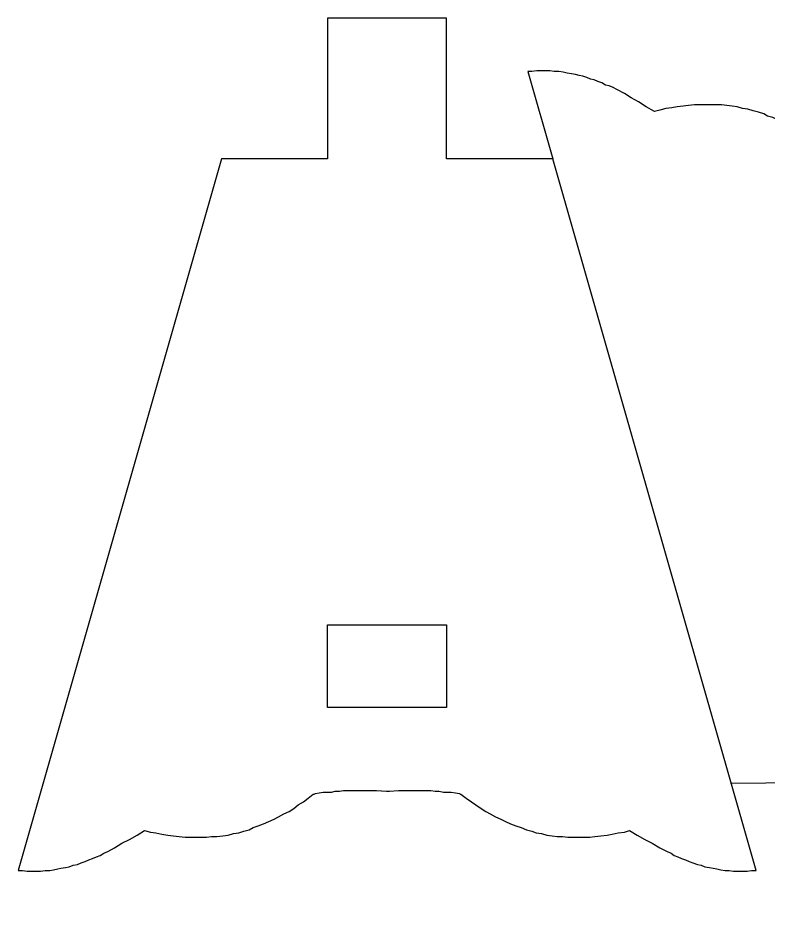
# Model space of a CAD drawing. Header units: centimetres. Extents: x -21.3 to 5.3, y 0.3 to 10.2.
# Drawn here: x -18.643 to -16.111, y 6.001 to 9.044 of the extents above; entities that cross this region are included whole.
import ezdxf

# ---------------------------------------------------------------- set-up
doc = ezdxf.new("R2010")
doc.units = ezdxf.units.CM
doc.header["$MEASUREMENT"] = 0
doc.layers.add('Layer 1', color=7, linetype='Continuous')

msp = doc.modelspace()

# ---------------------------------------------------------------- linework, layer by layer
at = {"layer": 'Layer 1'}
for points, knots in [([(-17.57372, 6.43809), (-17.57372, 6.43809), (-17.58642, 6.43555), (-17.58642, 6.43555), (-17.58642, 6.43555), (-17.58642, 6.43555), (-17.60166, 6.43555), (-17.60166, 6.43555), (-17.60166, 6.43555), (-17.60166, 6.43555), (-17.61436, 6.43555), (-17.61436, 6.43555), (-17.61436, 6.43555), (-17.61436, 6.43555), (-17.62706, 6.43301), (-17.62706, 6.43301), (-17.62706, 6.43301), (-17.62706, 6.43301), (-17.63976, 6.43047), (-17.63976, 6.43047), (-17.63976, 6.43047), (-17.63976, 6.43047), (-17.64484, 6.42793), (-17.64484, 6.42793), (-17.64484, 6.42793), (-17.64484, 6.42793), (-17.64738, 6.42793), (-17.64738, 6.42793), (-17.64738, 6.42793), (-17.64738, 6.42793), (-17.66516, 6.41523), (-17.66516, 6.41523), (-17.66516, 6.41523), (-17.66516, 6.41523), (-17.6804, 6.40253), (-17.6804, 6.40253), (-17.6804, 6.40253), (-17.6804, 6.40253), (-17.69818, 6.39237), (-17.69818, 6.39237), (-17.69818, 6.39237), (-17.69818, 6.39237), (-17.71342, 6.37967), (-17.71342, 6.37967), (-17.71342, 6.37967), (-17.71342, 6.37967), (-17.72866, 6.36951), (-17.72866, 6.36951), (-17.72866, 6.36951), (-17.72866, 6.36951), (-17.74644, 6.36189), (-17.74644, 6.36189), (-17.74644, 6.36189), (-17.74644, 6.36189), (-17.76422, 6.35173), (-17.76422, 6.35173), (-17.76422, 6.35173), (-17.76422, 6.35173), (-17.77946, 6.34411), (-17.77946, 6.34411), (-17.77946, 6.34411), (-17.77946, 6.34411), (-17.79724, 6.33649), (-17.79724, 6.33649), (-17.79724, 6.33649), (-17.79724, 6.33649), (-17.81502, 6.32887), (-17.81502, 6.32887), (-17.81502, 6.32887), (-17.81502, 6.32887), (-17.8328, 6.32125), (-17.8328, 6.32125), (-17.8328, 6.32125), (-17.8328, 6.32125), (-17.85058, 6.31617), (-17.85058, 6.31617), (-17.85058, 6.31617), (-17.85058, 6.31617), (-17.86328, 6.30855), (-17.86328, 6.30855), (-17.86328, 6.30855), (-17.86328, 6.30855), (-17.88106, 6.30347), (-17.88106, 6.30347), (-17.88106, 6.30347), (-17.88106, 6.30347), (-17.89884, 6.29839), (-17.89884, 6.29839), (-17.89884, 6.29839), (-17.89884, 6.29839), (-17.91662, 6.29585), (-17.91662, 6.29585), (-17.91662, 6.29585), (-17.91662, 6.29585), (-17.9344, 6.29077), (-17.9344, 6.29077), (-17.9344, 6.29077), (-17.9344, 6.29077), (-17.95218, 6.28823), (-17.95218, 6.28823), (-17.95218, 6.28823), (-17.95218, 6.28823), (-17.9725, 6.28569), (-17.9725, 6.28569), (-17.9725, 6.28569), (-17.9725, 6.28569), (-17.99028, 6.28569), (-17.99028, 6.28569), (-17.99028, 6.28569), (-17.99028, 6.28569), (-18.00806, 6.28315), (-18.00806, 6.28315), (-18.00806, 6.28315), (-18.00806, 6.28315), (-18.0233, 6.28315), (-18.0233, 6.28315), (-18.0233, 6.28315), (-18.0233, 6.28315), (-18.04362, 6.28315), (-18.04362, 6.28315), (-18.04362, 6.28315), (-18.04362, 6.28315), (-18.0614, 6.28315), (-18.0614, 6.28315), (-18.0614, 6.28315), (-18.0614, 6.28315), (-18.07918, 6.28315), (-18.07918, 6.28315), (-18.07918, 6.28315), (-18.07918, 6.28315), (-18.0995, 6.28569), (-18.0995, 6.28569), (-18.0995, 6.28569), (-18.0995, 6.28569), (-18.11982, 6.28823), (-18.11982, 6.28823), (-18.11982, 6.28823), (-18.11982, 6.28823), (-18.1376, 6.29077), (-18.1376, 6.29077), (-18.1376, 6.29077), (-18.1376, 6.29077), (-18.15792, 6.29331), (-18.15792, 6.29331), (-18.15792, 6.29331), (-18.15792, 6.29331), (-18.17824, 6.29839), (-18.17824, 6.29839), (-18.17824, 6.29839), (-18.17824, 6.29839), (-18.19602, 6.30093), (-18.19602, 6.30093), (-18.19602, 6.30093), (-18.19602, 6.30093), (-18.21634, 6.30601), (-18.21634, 6.30601), (-18.21634, 6.30601), (-18.21634, 6.30601), (-18.24174, 6.29077), (-18.24174, 6.29077), (-18.24174, 6.29077), (-18.24174, 6.29077), (-18.26714, 6.27553), (-18.26714, 6.27553), (-18.26714, 6.27553), (-18.26714, 6.27553), (-18.29254, 6.26283), (-18.29254, 6.26283), (-18.29254, 6.26283), (-18.29254, 6.26283), (-18.31794, 6.24759), (-18.31794, 6.24759), (-18.31794, 6.24759), (-18.31794, 6.24759), (-18.3408, 6.23489), (-18.3408, 6.23489), (-18.3408, 6.23489), (-18.3408, 6.23489), (-18.3535, 6.22981), (-18.3535, 6.22981), (-18.3535, 6.22981), (-18.3535, 6.22981), (-18.3662, 6.22219), (-18.3662, 6.22219), (-18.3662, 6.22219), (-18.3662, 6.22219), (-18.3789, 6.21711), (-18.3789, 6.21711), (-18.3789, 6.21711), (-18.3789, 6.21711), (-18.3916, 6.21203), (-18.3916, 6.21203), (-18.3916, 6.21203), (-18.3916, 6.21203), (-18.4043, 6.20695), (-18.4043, 6.20695), (-18.4043, 6.20695), (-18.4043, 6.20695), (-18.417, 6.20187), (-18.417, 6.20187), (-18.417, 6.20187), (-18.417, 6.20187), (-18.4297, 6.19679), (-18.4297, 6.19679), (-18.4297, 6.19679), (-18.4297, 6.19679), (-18.4424, 6.19171), (-18.4424, 6.19171), (-18.4424, 6.19171), (-18.4424, 6.19171), (-18.45764, 6.18917), (-18.45764, 6.18917), (-18.45764, 6.18917), (-18.45764, 6.18917), (-18.47034, 6.18409), (-18.47034, 6.18409), (-18.47034, 6.18409), (-18.47034, 6.18409), (-18.48304, 6.18155), (-18.48304, 6.18155), (-18.48304, 6.18155), (-18.48304, 6.18155), (-18.49828, 6.17901), (-18.49828, 6.17901), (-18.49828, 6.17901), (-18.49828, 6.17901), (-18.50844, 6.17647), (-18.50844, 6.17647), (-18.50844, 6.17647), (-18.50844, 6.17647), (-18.52368, 6.17393), (-18.52368, 6.17393), (-18.52368, 6.17393), (-18.52368, 6.17393), (-18.53638, 6.17139), (-18.53638, 6.17139), (-18.53638, 6.17139), (-18.53638, 6.17139), (-18.55162, 6.17139), (-18.55162, 6.17139), (-18.55162, 6.17139), (-18.55162, 6.17139), (-18.56686, 6.16885), (-18.56686, 6.16885), (-18.56686, 6.16885), (-18.56686, 6.16885), (-18.5821, 6.16885), (-18.5821, 6.16885), (-18.5821, 6.16885), (-18.5821, 6.16885), (-18.59734, 6.16885), (-18.59734, 6.16885), (-18.59734, 6.16885), (-18.59734, 6.16885), (-18.61258, 6.16885), (-18.61258, 6.16885), (-18.61258, 6.16885), (-18.61258, 6.16885), (-18.62782, 6.17139), (-18.62782, 6.17139), (-18.62782, 6.17139), (-18.62782, 6.17139), (-18.64306, 6.17139), (-18.64306, 6.17139), (-18.64306, 6.17139), (-18.64306, 6.17139), (-17.95726, 8.56915), (-17.95726, 8.56915), (-17.95726, 8.56915), (-17.95726, 8.56915), (-17.59912, 8.56915), (-17.59912, 8.56915), (-17.59912, 8.56915), (-17.59912, 8.56915), (-17.59912, 9.04413), (-17.59912, 9.04413), (-17.59912, 9.04413), (-17.59912, 9.04413), (-17.1978, 9.04413), (-17.1978, 9.04413), (-17.1978, 9.04413), (-17.1978, 9.04413), (-17.1978, 8.56915), (-17.1978, 8.56915), (-17.1978, 8.56915), (-17.1978, 8.56915), (-16.83966, 8.56915), (-16.83966, 8.56915), (-16.83966, 8.56915), (-16.83966, 8.56915), (-16.15386, 6.17139), (-16.15386, 6.17139), (-16.15386, 6.17139), (-16.15386, 6.17139), (-16.1691, 6.17139), (-16.1691, 6.17139), (-16.1691, 6.17139), (-16.1691, 6.17139), (-16.18434, 6.16885), (-16.18434, 6.16885), (-16.18434, 6.16885), (-16.18434, 6.16885), (-16.19958, 6.16885), (-16.19958, 6.16885), (-16.19958, 6.16885), (-16.19958, 6.16885), (-16.21482, 6.16885), (-16.21482, 6.16885), (-16.21482, 6.16885), (-16.21482, 6.16885), (-16.23006, 6.16885), (-16.23006, 6.16885), (-16.23006, 6.16885), (-16.23006, 6.16885), (-16.2453, 6.17139), (-16.2453, 6.17139), (-16.2453, 6.17139), (-16.2453, 6.17139), (-16.258, 6.17139), (-16.258, 6.17139), (-16.258, 6.17139), (-16.258, 6.17139), (-16.27324, 6.17393), (-16.27324, 6.17393), (-16.27324, 6.17393), (-16.27324, 6.17393), (-16.28594, 6.17647), (-16.28594, 6.17647), (-16.28594, 6.17647), (-16.28594, 6.17647), (-16.29864, 6.17901), (-16.29864, 6.17901), (-16.29864, 6.17901), (-16.29864, 6.17901), (-16.31134, 6.18155), (-16.31134, 6.18155), (-16.31134, 6.18155), (-16.31134, 6.18155), (-16.32658, 6.18409), (-16.32658, 6.18409), (-16.32658, 6.18409), (-16.32658, 6.18409), (-16.33928, 6.18917), (-16.33928, 6.18917), (-16.33928, 6.18917), (-16.33928, 6.18917), (-16.35198, 6.19171), (-16.35198, 6.19171), (-16.35198, 6.19171), (-16.35198, 6.19171), (-16.36722, 6.19679), (-16.36722, 6.19679), (-16.36722, 6.19679), (-16.36722, 6.19679), (-16.37992, 6.20187), (-16.37992, 6.20187), (-16.37992, 6.20187), (-16.37992, 6.20187), (-16.39262, 6.20695), (-16.39262, 6.20695), (-16.39262, 6.20695), (-16.39262, 6.20695), (-16.40532, 6.21203), (-16.40532, 6.21203), (-16.40532, 6.21203), (-16.40532, 6.21203), (-16.41802, 6.21711), (-16.41802, 6.21711), (-16.41802, 6.21711), (-16.41802, 6.21711), (-16.43072, 6.22219), (-16.43072, 6.22219), (-16.43072, 6.22219), (-16.43072, 6.22219), (-16.44088, 6.22981), (-16.44088, 6.22981), (-16.44088, 6.22981), (-16.44088, 6.22981), (-16.45358, 6.23489), (-16.45358, 6.23489), (-16.45358, 6.23489), (-16.45358, 6.23489), (-16.47898, 6.24759), (-16.47898, 6.24759), (-16.47898, 6.24759), (-16.47898, 6.24759), (-16.50438, 6.26283), (-16.50438, 6.26283), (-16.50438, 6.26283), (-16.50438, 6.26283), (-16.52978, 6.27553), (-16.52978, 6.27553), (-16.52978, 6.27553), (-16.52978, 6.27553), (-16.55518, 6.29077), (-16.55518, 6.29077), (-16.55518, 6.29077), (-16.55518, 6.29077), (-16.58058, 6.30601), (-16.58058, 6.30601), (-16.58058, 6.30601), (-16.58058, 6.30601), (-16.59836, 6.30093), (-16.59836, 6.30093), (-16.59836, 6.30093), (-16.59836, 6.30093), (-16.61868, 6.29839), (-16.61868, 6.29839), (-16.61868, 6.29839), (-16.61868, 6.29839), (-16.639, 6.29331), (-16.639, 6.29331), (-16.639, 6.29331), (-16.639, 6.29331), (-16.65678, 6.29077), (-16.65678, 6.29077), (-16.65678, 6.29077), (-16.65678, 6.29077), (-16.6771, 6.28823), (-16.6771, 6.28823), (-16.6771, 6.28823), (-16.6771, 6.28823), (-16.69742, 6.28569), (-16.69742, 6.28569), (-16.69742, 6.28569), (-16.69742, 6.28569), (-16.7152, 6.28315), (-16.7152, 6.28315), (-16.7152, 6.28315), (-16.7152, 6.28315), (-16.73552, 6.28315), (-16.73552, 6.28315), (-16.73552, 6.28315), (-16.73552, 6.28315), (-16.75076, 6.28315), (-16.75076, 6.28315), (-16.75076, 6.28315), (-16.75076, 6.28315), (-16.77108, 6.28315), (-16.77108, 6.28315), (-16.77108, 6.28315), (-16.77108, 6.28315), (-16.78886, 6.28315), (-16.78886, 6.28315), (-16.78886, 6.28315), (-16.78886, 6.28315), (-16.80664, 6.28569), (-16.80664, 6.28569), (-16.80664, 6.28569), (-16.80664, 6.28569), (-16.82442, 6.28569), (-16.82442, 6.28569), (-16.82442, 6.28569), (-16.82442, 6.28569), (-16.8422, 6.28823), (-16.8422, 6.28823), (-16.8422, 6.28823), (-16.8422, 6.28823), (-16.85998, 6.29077), (-16.85998, 6.29077), (-16.85998, 6.29077), (-16.85998, 6.29077), (-16.87776, 6.29585), (-16.87776, 6.29585), (-16.87776, 6.29585), (-16.87776, 6.29585), (-16.89554, 6.29839), (-16.89554, 6.29839), (-16.89554, 6.29839), (-16.89554, 6.29839), (-16.91078, 6.30347), (-16.91078, 6.30347), (-16.91078, 6.30347), (-16.91078, 6.30347), (-16.92856, 6.30855), (-16.92856, 6.30855), (-16.92856, 6.30855), (-16.92856, 6.30855), (-16.94634, 6.31617), (-16.94634, 6.31617), (-16.94634, 6.31617), (-16.94634, 6.31617), (-16.96412, 6.32125), (-16.96412, 6.32125), (-16.96412, 6.32125), (-16.96412, 6.32125), (-16.9819, 6.32887), (-16.9819, 6.32887), (-16.9819, 6.32887), (-16.9819, 6.32887), (-16.99968, 6.33649), (-16.99968, 6.33649), (-16.99968, 6.33649), (-16.99968, 6.33649), (-17.01492, 6.34411), (-17.01492, 6.34411), (-17.01492, 6.34411), (-17.01492, 6.34411), (-17.0327, 6.35173), (-17.0327, 6.35173), (-17.0327, 6.35173), (-17.0327, 6.35173), (-17.05048, 6.36189), (-17.05048, 6.36189), (-17.05048, 6.36189), (-17.05048, 6.36189), (-17.06572, 6.36951), (-17.06572, 6.36951), (-17.06572, 6.36951), (-17.06572, 6.36951), (-17.08096, 6.37967), (-17.08096, 6.37967), (-17.08096, 6.37967), (-17.08096, 6.37967), (-17.09874, 6.39237), (-17.09874, 6.39237), (-17.09874, 6.39237), (-17.09874, 6.39237), (-17.11398, 6.40253), (-17.11398, 6.40253), (-17.11398, 6.40253), (-17.11398, 6.40253), (-17.13176, 6.41523), (-17.13176, 6.41523), (-17.13176, 6.41523), (-17.13176, 6.41523), (-17.14954, 6.42793), (-17.14954, 6.42793), (-17.14954, 6.42793), (-17.14954, 6.42793), (-17.15208, 6.42793), (-17.15208, 6.42793), (-17.15208, 6.42793), (-17.15208, 6.42793), (-17.15462, 6.43047), (-17.15462, 6.43047), (-17.15462, 6.43047), (-17.15462, 6.43047), (-17.16732, 6.43301), (-17.16732, 6.43301), (-17.16732, 6.43301), (-17.16732, 6.43301), (-17.18256, 6.43555), (-17.18256, 6.43555), (-17.18256, 6.43555), (-17.18256, 6.43555), (-17.19526, 6.43555), (-17.19526, 6.43555), (-17.19526, 6.43555), (-17.19526, 6.43555), (-17.20796, 6.43555), (-17.20796, 6.43555), (-17.20796, 6.43555), (-17.20796, 6.43555), (-17.2232, 6.43809), (-17.2232, 6.43809), (-17.2232, 6.43809), (-17.2232, 6.43809), (-17.2359, 6.43809), (-17.2359, 6.43809), (-17.2359, 6.43809), (-17.2359, 6.43809), (-17.25114, 6.44063), (-17.25114, 6.44063), (-17.25114, 6.44063), (-17.25114, 6.44063), (-17.26638, 6.44063), (-17.26638, 6.44063), (-17.26638, 6.44063), (-17.26638, 6.44063), (-17.29686, 6.44063), (-17.29686, 6.44063), (-17.29686, 6.44063), (-17.29686, 6.44063), (-17.32988, 6.44063), (-17.32988, 6.44063), (-17.32988, 6.44063), (-17.32988, 6.44063), (-17.36036, 6.44063), (-17.36036, 6.44063), (-17.36036, 6.44063), (-17.36036, 6.44063), (-17.39084, 6.43809), (-17.39084, 6.43809), (-17.39084, 6.43809), (-17.39084, 6.43809), (-17.39592, 6.43809), (-17.39592, 6.43809), (-17.39592, 6.43809), (-17.39592, 6.43809), (-17.401, 6.43809), (-17.401, 6.43809), (-17.401, 6.43809), (-17.401, 6.43809), (-17.43402, 6.44063), (-17.43402, 6.44063), (-17.43402, 6.44063), (-17.43402, 6.44063), (-17.46704, 6.44063), (-17.46704, 6.44063), (-17.46704, 6.44063), (-17.46704, 6.44063), (-17.50006, 6.44063), (-17.50006, 6.44063), (-17.50006, 6.44063), (-17.50006, 6.44063), (-17.53054, 6.44063), (-17.53054, 6.44063), (-17.53054, 6.44063), (-17.53054, 6.44063), (-17.54578, 6.44063), (-17.54578, 6.44063), (-17.54578, 6.44063), (-17.54578, 6.44063), (-17.55848, 6.43809), (-17.55848, 6.43809), (-17.55848, 6.43809), (-17.55848, 6.43809), (-17.57372, 6.43809), (-17.57372, 6.43809)], [0, 0, 0, 0, 0.0064516, 0.0064516, 0.0064516, 0.0064516, 0.0129032, 0.0129032, 0.0129032, 0.0129032, 0.0193548, 0.0193548, 0.0193548, 0.0193548, 0.0258065, 0.0258065, 0.0258065, 0.0258065, 0.0322581, 0.0322581, 0.0322581, 0.0322581, 0.0387097, 0.0387097, 0.0387097, 0.0387097, 0.0451613, 0.0451613, 0.0451613, 0.0451613, 0.0516129, 0.0516129, 0.0516129, 0.0516129, 0.0580645, 0.0580645, 0.0580645, 0.0580645, 0.0645161, 0.0645161, 0.0645161, 0.0645161, 0.0709677, 0.0709677, 0.0709677, 0.0709677, 0.0774194, 0.0774194, 0.0774194, 0.0774194, 0.083871, 0.083871, 0.083871, 0.083871, 0.0903226, 0.0903226, 0.0903226, 0.0903226, 0.0967742, 0.0967742, 0.0967742, 0.0967742, 0.1032258, 0.1032258, 0.1032258, 0.1032258, 0.1096774, 0.1096774, 0.1096774, 0.1096774, 0.116129, 0.116129, 0.116129, 0.116129, 0.1225806, 0.1225806, 0.1225806, 0.1225806, 0.1290323, 0.1290323, 0.1290323, 0.1290323, 0.1354839, 0.1354839, 0.1354839, 0.1354839, 0.1419355, 0.1419355, 0.1419355, 0.1419355, 0.1483871, 0.1483871, 0.1483871, 0.1483871, 0.1548387, 0.1548387, 0.1548387, 0.1548387, 0.1612903, 0.1612903, 0.1612903, 0.1612903, 0.1677419, 0.1677419, 0.1677419, 0.1677419, 0.1741935, 0.1741935, 0.1741935, 0.1741935, 0.1806452, 0.1806452, 0.1806452, 0.1806452, 0.1870968, 0.1870968, 0.1870968, 0.1870968, 0.1935484, 0.1935484, 0.1935484, 0.1935484, 0.2, 0.2, 0.2, 0.2, 0.2064516, 0.2064516, 0.2064516, 0.2064516, 0.2129032, 0.2129032, 0.2129032, 0.2129032, 0.2193548, 0.2193548, 0.2193548, 0.2193548, 0.2258065, 0.2258065, 0.2258065, 0.2258065, 0.2322581, 0.2322581, 0.2322581, 0.2322581, 0.2387097, 0.2387097, 0.2387097, 0.2387097, 0.2451613, 0.2451613, 0.2451613, 0.2451613, 0.2516129, 0.2516129, 0.2516129, 0.2516129, 0.2580645, 0.2580645, 0.2580645, 0.2580645, 0.2645161, 0.2645161, 0.2645161, 0.2645161, 0.2709677, 0.2709677, 0.2709677, 0.2709677, 0.2774194, 0.2774194, 0.2774194, 0.2774194, 0.283871, 0.283871, 0.283871, 0.283871, 0.2903226, 0.2903226, 0.2903226, 0.2903226, 0.2967742, 0.2967742, 0.2967742, 0.2967742, 0.3032258, 0.3032258, 0.3032258, 0.3032258, 0.3096774, 0.3096774, 0.3096774, 0.3096774, 0.316129, 0.316129, 0.316129, 0.316129, 0.3225806, 0.3225806, 0.3225806, 0.3225806, 0.3290323, 0.3290323, 0.3290323, 0.3290323, 0.3354839, 0.3354839, 0.3354839, 0.3354839, 0.3419355, 0.3419355, 0.3419355, 0.3419355, 0.3483871, 0.3483871, 0.3483871, 0.3483871, 0.3548387, 0.3548387, 0.3548387, 0.3548387, 0.3612903, 0.3612903, 0.3612903, 0.3612903, 0.3677419, 0.3677419, 0.3677419, 0.3677419, 0.3741935, 0.3741935, 0.3741935, 0.3741935, 0.3806452, 0.3806452, 0.3806452, 0.3806452, 0.3870968, 0.3870968, 0.3870968, 0.3870968, 0.3935484, 0.3935484, 0.3935484, 0.3935484, 0.4, 0.4, 0.4, 0.4, 0.4064516, 0.4064516, 0.4064516, 0.4064516, 0.4129032, 0.4129032, 0.4129032, 0.4129032, 0.4193548, 0.4193548, 0.4193548, 0.4193548, 0.4258065, 0.4258065, 0.4258065, 0.4258065, 0.4322581, 0.4322581, 0.4322581, 0.4322581, 0.4387097, 0.4387097, 0.4387097, 0.4387097, 0.4451613, 0.4451613, 0.4451613, 0.4451613, 0.4516129, 0.4516129, 0.4516129, 0.4516129, 0.4580645, 0.4580645, 0.4580645, 0.4580645, 0.4645161, 0.4645161, 0.4645161, 0.4645161, 0.4709677, 0.4709677, 0.4709677, 0.4709677, 0.4774194, 0.4774194, 0.4774194, 0.4774194, 0.483871, 0.483871, 0.483871, 0.483871, 0.4903226, 0.4903226, 0.4903226, 0.4903226, 0.4967742, 0.4967742, 0.4967742, 0.4967742, 0.5032258, 0.5032258, 0.5032258, 0.5032258, 0.5096774, 0.5096774, 0.5096774, 0.5096774, 0.516129, 0.516129, 0.516129, 0.516129, 0.5225806, 0.5225806, 0.5225806, 0.5225806, 0.5290323, 0.5290323, 0.5290323, 0.5290323, 0.5354839, 0.5354839, 0.5354839, 0.5354839, 0.5419355, 0.5419355, 0.5419355, 0.5419355, 0.5483871, 0.5483871, 0.5483871, 0.5483871, 0.5548387, 0.5548387, 0.5548387, 0.5548387, 0.5612903, 0.5612903, 0.5612903, 0.5612903, 0.5677419, 0.5677419, 0.5677419, 0.5677419, 0.5741935, 0.5741935, 0.5741935, 0.5741935, 0.5806452, 0.5806452, 0.5806452, 0.5806452, 0.5870968, 0.5870968, 0.5870968, 0.5870968, 0.5935484, 0.5935484, 0.5935484, 0.5935484, 0.6, 0.6, 0.6, 0.6, 0.6064516, 0.6064516, 0.6064516, 0.6064516, 0.6129032, 0.6129032, 0.6129032, 0.6129032, 0.6193548, 0.6193548, 0.6193548, 0.6193548, 0.6258065, 0.6258065, 0.6258065, 0.6258065, 0.6322581, 0.6322581, 0.6322581, 0.6322581, 0.6387097, 0.6387097, 0.6387097, 0.6387097, 0.6451613, 0.6451613, 0.6451613, 0.6451613, 0.6516129, 0.6516129, 0.6516129, 0.6516129, 0.6580645, 0.6580645, 0.6580645, 0.6580645, 0.6645161, 0.6645161, 0.6645161, 0.6645161, 0.6709677, 0.6709677, 0.6709677, 0.6709677, 0.6774194, 0.6774194, 0.6774194, 0.6774194, 0.683871, 0.683871, 0.683871, 0.683871, 0.6903226, 0.6903226, 0.6903226, 0.6903226, 0.6967742, 0.6967742, 0.6967742, 0.6967742, 0.7032258, 0.7032258, 0.7032258, 0.7032258, 0.7096774, 0.7096774, 0.7096774, 0.7096774, 0.716129, 0.716129, 0.716129, 0.716129, 0.7225806, 0.7225806, 0.7225806, 0.7225806, 0.7290323, 0.7290323, 0.7290323, 0.7290323, 0.7354839, 0.7354839, 0.7354839, 0.7354839, 0.7419355, 0.7419355, 0.7419355, 0.7419355, 0.7483871, 0.7483871, 0.7483871, 0.7483871, 0.7548387, 0.7548387, 0.7548387, 0.7548387, 0.7612903, 0.7612903, 0.7612903, 0.7612903, 0.7677419, 0.7677419, 0.7677419, 0.7677419, 0.7741935, 0.7741935, 0.7741935, 0.7741935, 0.7806452, 0.7806452, 0.7806452, 0.7806452, 0.7870968, 0.7870968, 0.7870968, 0.7870968, 0.7935484, 0.7935484, 0.7935484, 0.7935484, 0.8, 0.8, 0.8, 0.8, 0.8064516, 0.8064516, 0.8064516, 0.8064516, 0.8129032, 0.8129032, 0.8129032, 0.8129032, 0.8193548, 0.8193548, 0.8193548, 0.8193548, 0.8258065, 0.8258065, 0.8258065, 0.8258065, 0.8322581, 0.8322581, 0.8322581, 0.8322581, 0.8387097, 0.8387097, 0.8387097, 0.8387097, 0.8451613, 0.8451613, 0.8451613, 0.8451613, 0.8516129, 0.8516129, 0.8516129, 0.8516129, 0.8580645, 0.8580645, 0.8580645, 0.8580645, 0.8645161, 0.8645161, 0.8645161, 0.8645161, 0.8709677, 0.8709677, 0.8709677, 0.8709677, 0.8774194, 0.8774194, 0.8774194, 0.8774194, 0.883871, 0.883871, 0.883871, 0.883871, 0.8903226, 0.8903226, 0.8903226, 0.8903226, 0.8967742, 0.8967742, 0.8967742, 0.8967742, 0.9032258, 0.9032258, 0.9032258, 0.9032258, 0.9096774, 0.9096774, 0.9096774, 0.9096774, 0.916129, 0.916129, 0.916129, 0.916129, 0.9225806, 0.9225806, 0.9225806, 0.9225806, 0.9290323, 0.9290323, 0.9290323, 0.9290323, 0.9354839, 0.9354839, 0.9354839, 0.9354839, 0.9419355, 0.9419355, 0.9419355, 0.9419355, 0.9483871, 0.9483871, 0.9483871, 0.9483871, 0.9548387, 0.9548387, 0.9548387, 0.9548387, 0.9612903, 0.9612903, 0.9612903, 0.9612903, 0.9677419, 0.9677419, 0.9677419, 0.9677419, 0.9741935, 0.9741935, 0.9741935, 0.9741935, 0.9806452, 0.9806452, 0.9806452, 0.9806452, 0.9870968, 0.9870968, 0.9870968, 0.9870968, 0.9935484, 0.9935484, 0.9935484, 0.9935484, 1, 1, 1, 1]), ([(-16.24022, 6.46603), (-16.24022, 6.46603), (-15.88208, 6.46857), (-15.88208, 6.46857), (-15.88208, 6.46857), (-15.88208, 6.46857), (-15.88208, 6.00121), (-15.88208, 6.00121), (-15.88208, 6.00121), (-15.88208, 6.00121), (-15.47822, 6.00121), (-15.47822, 6.00121), (-15.47822, 6.00121), (-15.47822, 6.00121), (-15.47822, 6.46857), (-15.47822, 6.46857), (-15.47822, 6.46857), (-15.47822, 6.46857), (-15.12262, 6.46603), (-15.12262, 6.46603), (-15.12262, 6.46603), (-15.12262, 6.46603), (-14.43682, 8.86379), (-14.43682, 8.86379), (-14.43682, 8.86379), (-14.43682, 8.86379), (-14.45206, 8.86379), (-14.45206, 8.86379), (-14.45206, 8.86379), (-14.45206, 8.86379), (-14.4673, 8.86633), (-14.4673, 8.86633), (-14.4673, 8.86633), (-14.4673, 8.86633), (-14.48254, 8.86633), (-14.48254, 8.86633), (-14.48254, 8.86633), (-14.48254, 8.86633), (-14.49778, 8.86633), (-14.49778, 8.86633), (-14.49778, 8.86633), (-14.49778, 8.86633), (-14.51302, 8.86633), (-14.51302, 8.86633), (-14.51302, 8.86633), (-14.51302, 8.86633), (-14.52826, 8.86379), (-14.52826, 8.86379), (-14.52826, 8.86379), (-14.52826, 8.86379), (-14.53842, 8.86379), (-14.53842, 8.86379), (-14.53842, 8.86379), (-14.53842, 8.86379), (-14.55366, 8.86125), (-14.55366, 8.86125), (-14.55366, 8.86125), (-14.55366, 8.86125), (-14.56636, 8.85871), (-14.56636, 8.85871), (-14.56636, 8.85871), (-14.56636, 8.85871), (-14.5816, 8.85617), (-14.5816, 8.85617), (-14.5816, 8.85617), (-14.5816, 8.85617), (-14.5943, 8.85363), (-14.5943, 8.85363), (-14.5943, 8.85363), (-14.5943, 8.85363), (-14.60954, 8.85109), (-14.60954, 8.85109), (-14.60954, 8.85109), (-14.60954, 8.85109), (-14.62224, 8.84855), (-14.62224, 8.84855), (-14.62224, 8.84855), (-14.62224, 8.84855), (-14.63494, 8.84347), (-14.63494, 8.84347), (-14.63494, 8.84347), (-14.63494, 8.84347), (-14.64764, 8.83839), (-14.64764, 8.83839), (-14.64764, 8.83839), (-14.64764, 8.83839), (-14.66034, 8.83585), (-14.66034, 8.83585), (-14.66034, 8.83585), (-14.66034, 8.83585), (-14.67558, 8.83077), (-14.67558, 8.83077), (-14.67558, 8.83077), (-14.67558, 8.83077), (-14.68828, 8.82569), (-14.68828, 8.82569), (-14.68828, 8.82569), (-14.68828, 8.82569), (-14.69844, 8.81807), (-14.69844, 8.81807), (-14.69844, 8.81807), (-14.69844, 8.81807), (-14.71114, 8.81553), (-14.71114, 8.81553), (-14.71114, 8.81553), (-14.71114, 8.81553), (-14.72384, 8.81045), (-14.72384, 8.81045), (-14.72384, 8.81045), (-14.72384, 8.81045), (-14.73654, 8.80283), (-14.73654, 8.80283), (-14.73654, 8.80283), (-14.73654, 8.80283), (-14.76194, 8.79013), (-14.76194, 8.79013), (-14.76194, 8.79013), (-14.76194, 8.79013), (-14.78734, 8.77489), (-14.78734, 8.77489), (-14.78734, 8.77489), (-14.78734, 8.77489), (-14.81274, 8.76219), (-14.81274, 8.76219), (-14.81274, 8.76219), (-14.81274, 8.76219), (-14.83814, 8.74441), (-14.83814, 8.74441), (-14.83814, 8.74441), (-14.83814, 8.74441), (-14.861, 8.72917), (-14.861, 8.72917), (-14.861, 8.72917), (-14.861, 8.72917), (-14.88132, 8.73425), (-14.88132, 8.73425), (-14.88132, 8.73425), (-14.88132, 8.73425), (-14.90164, 8.73933), (-14.90164, 8.73933), (-14.90164, 8.73933), (-14.90164, 8.73933), (-14.91942, 8.74187), (-14.91942, 8.74187), (-14.91942, 8.74187), (-14.91942, 8.74187), (-14.93974, 8.74441), (-14.93974, 8.74441), (-14.93974, 8.74441), (-14.93974, 8.74441), (-14.96006, 8.74695), (-14.96006, 8.74695), (-14.96006, 8.74695), (-14.96006, 8.74695), (-14.98038, 8.74949), (-14.98038, 8.74949), (-14.98038, 8.74949), (-14.98038, 8.74949), (-14.99816, 8.75203), (-14.99816, 8.75203), (-14.99816, 8.75203), (-14.99816, 8.75203), (-15.01594, 8.75203), (-15.01594, 8.75203), (-15.01594, 8.75203), (-15.01594, 8.75203), (-15.03372, 8.75203), (-15.03372, 8.75203), (-15.03372, 8.75203), (-15.03372, 8.75203), (-15.0515, 8.75203), (-15.0515, 8.75203), (-15.0515, 8.75203), (-15.0515, 8.75203), (-15.07182, 8.75203), (-15.07182, 8.75203), (-15.07182, 8.75203), (-15.07182, 8.75203), (-15.0896, 8.75203), (-15.0896, 8.75203), (-15.0896, 8.75203), (-15.0896, 8.75203), (-15.10738, 8.74949), (-15.10738, 8.74949), (-15.10738, 8.74949), (-15.10738, 8.74949), (-15.12516, 8.74695), (-15.12516, 8.74695), (-15.12516, 8.74695), (-15.12516, 8.74695), (-15.14294, 8.74441), (-15.14294, 8.74441), (-15.14294, 8.74441), (-15.14294, 8.74441), (-15.16072, 8.73933), (-15.16072, 8.73933), (-15.16072, 8.73933), (-15.16072, 8.73933), (-15.17596, 8.73679), (-15.17596, 8.73679), (-15.17596, 8.73679), (-15.17596, 8.73679), (-15.19374, 8.73171), (-15.19374, 8.73171), (-15.19374, 8.73171), (-15.19374, 8.73171), (-15.21152, 8.72663), (-15.21152, 8.72663), (-15.21152, 8.72663), (-15.21152, 8.72663), (-15.2293, 8.72155), (-15.2293, 8.72155), (-15.2293, 8.72155), (-15.2293, 8.72155), (-15.24708, 8.71393), (-15.24708, 8.71393), (-15.24708, 8.71393), (-15.24708, 8.71393), (-15.26486, 8.70885), (-15.26486, 8.70885), (-15.26486, 8.70885), (-15.26486, 8.70885), (-15.2801, 8.70123), (-15.2801, 8.70123), (-15.2801, 8.70123), (-15.2801, 8.70123), (-15.29788, 8.69107), (-15.29788, 8.69107), (-15.29788, 8.69107), (-15.29788, 8.69107), (-15.31566, 8.68345), (-15.31566, 8.68345), (-15.31566, 8.68345), (-15.31566, 8.68345), (-15.3309, 8.67583), (-15.3309, 8.67583), (-15.3309, 8.67583), (-15.3309, 8.67583), (-15.34614, 8.66567), (-15.34614, 8.66567), (-15.34614, 8.66567), (-15.34614, 8.66567), (-15.36392, 8.65805), (-15.36392, 8.65805), (-15.36392, 8.65805), (-15.36392, 8.65805), (-15.37916, 8.64789), (-15.37916, 8.64789), (-15.37916, 8.64789), (-15.37916, 8.64789), (-15.39694, 8.63519), (-15.39694, 8.63519), (-15.39694, 8.63519), (-15.39694, 8.63519), (-15.41472, 8.62249), (-15.41472, 8.62249), (-15.41472, 8.62249), (-15.41472, 8.62249), (-15.42996, 8.61233), (-15.42996, 8.61233), (-15.42996, 8.61233), (-15.42996, 8.61233), (-15.43504, 8.60979), (-15.43504, 8.60979), (-15.43504, 8.60979), (-15.43504, 8.60979), (-15.43758, 8.60725), (-15.43758, 8.60725), (-15.43758, 8.60725), (-15.43758, 8.60725), (-15.45028, 8.60471), (-15.45028, 8.60471), (-15.45028, 8.60471), (-15.45028, 8.60471), (-15.46298, 8.60217), (-15.46298, 8.60217), (-15.46298, 8.60217), (-15.46298, 8.60217), (-15.47822, 8.59963), (-15.47822, 8.59963), (-15.47822, 8.59963), (-15.47822, 8.59963), (-15.48838, 8.59963), (-15.48838, 8.59963), (-15.48838, 8.59963), (-15.48838, 8.59963), (-15.50362, 8.59709), (-15.50362, 8.59709), (-15.50362, 8.59709), (-15.50362, 8.59709), (-15.51886, 8.59709), (-15.51886, 8.59709), (-15.51886, 8.59709), (-15.51886, 8.59709), (-15.5341, 8.59709), (-15.5341, 8.59709), (-15.5341, 8.59709), (-15.5341, 8.59709), (-15.54934, 8.59455), (-15.54934, 8.59455), (-15.54934, 8.59455), (-15.54934, 8.59455), (-15.57982, 8.59455), (-15.57982, 8.59455), (-15.57982, 8.59455), (-15.57982, 8.59455), (-15.6103, 8.59455), (-15.6103, 8.59455), (-15.6103, 8.59455), (-15.6103, 8.59455), (-15.64078, 8.59709), (-15.64078, 8.59709), (-15.64078, 8.59709), (-15.64078, 8.59709), (-15.6738, 8.59709), (-15.6738, 8.59709), (-15.6738, 8.59709), (-15.6738, 8.59709), (-15.67888, 8.59709), (-15.67888, 8.59709), (-15.67888, 8.59709), (-15.67888, 8.59709), (-15.68396, 8.59709), (-15.68396, 8.59709), (-15.68396, 8.59709), (-15.68396, 8.59709), (-15.71698, 8.59709), (-15.71698, 8.59709), (-15.71698, 8.59709), (-15.71698, 8.59709), (-15.75, 8.59455), (-15.75, 8.59455), (-15.75, 8.59455), (-15.75, 8.59455), (-15.78048, 8.59455), (-15.78048, 8.59455), (-15.78048, 8.59455), (-15.78048, 8.59455), (-15.81096, 8.59455), (-15.81096, 8.59455), (-15.81096, 8.59455), (-15.81096, 8.59455), (-15.8262, 8.59709), (-15.8262, 8.59709), (-15.8262, 8.59709), (-15.8262, 8.59709), (-15.84144, 8.59709), (-15.84144, 8.59709), (-15.84144, 8.59709), (-15.84144, 8.59709), (-15.85414, 8.59709), (-15.85414, 8.59709), (-15.85414, 8.59709), (-15.85414, 8.59709), (-15.86938, 8.59963), (-15.86938, 8.59963), (-15.86938, 8.59963), (-15.86938, 8.59963), (-15.88462, 8.59963), (-15.88462, 8.59963), (-15.88462, 8.59963), (-15.88462, 8.59963), (-15.89732, 8.60217), (-15.89732, 8.60217), (-15.89732, 8.60217), (-15.89732, 8.60217), (-15.91002, 8.60471), (-15.91002, 8.60471), (-15.91002, 8.60471), (-15.91002, 8.60471), (-15.92272, 8.60725), (-15.92272, 8.60725), (-15.92272, 8.60725), (-15.92272, 8.60725), (-15.9278, 8.60979), (-15.9278, 8.60979), (-15.9278, 8.60979), (-15.9278, 8.60979), (-15.93034, 8.61233), (-15.93034, 8.61233), (-15.93034, 8.61233), (-15.93034, 8.61233), (-15.94812, 8.62249), (-15.94812, 8.62249), (-15.94812, 8.62249), (-15.94812, 8.62249), (-15.96082, 8.63519), (-15.96082, 8.63519), (-15.96082, 8.63519), (-15.96082, 8.63519), (-15.9786, 8.64789), (-15.9786, 8.64789), (-15.9786, 8.64789), (-15.9786, 8.64789), (-15.99384, 8.65805), (-15.99384, 8.65805), (-15.99384, 8.65805), (-15.99384, 8.65805), (-16.01162, 8.66567), (-16.01162, 8.66567), (-16.01162, 8.66567), (-16.01162, 8.66567), (-16.0294, 8.67583), (-16.0294, 8.67583), (-16.0294, 8.67583), (-16.0294, 8.67583), (-16.04464, 8.68345), (-16.04464, 8.68345), (-16.04464, 8.68345), (-16.04464, 8.68345), (-16.06242, 8.69107), (-16.06242, 8.69107), (-16.06242, 8.69107), (-16.06242, 8.69107), (-16.0802, 8.70123), (-16.0802, 8.70123), (-16.0802, 8.70123), (-16.0802, 8.70123), (-16.09798, 8.70885), (-16.09798, 8.70885), (-16.09798, 8.70885), (-16.09798, 8.70885), (-16.11576, 8.71393), (-16.11576, 8.71393), (-16.11576, 8.71393), (-16.11576, 8.71393), (-16.12846, 8.72155), (-16.12846, 8.72155), (-16.12846, 8.72155), (-16.12846, 8.72155), (-16.14624, 8.72663), (-16.14624, 8.72663), (-16.14624, 8.72663), (-16.14624, 8.72663), (-16.16402, 8.73171), (-16.16402, 8.73171), (-16.16402, 8.73171), (-16.16402, 8.73171), (-16.1818, 8.73679), (-16.1818, 8.73679), (-16.1818, 8.73679), (-16.1818, 8.73679), (-16.19958, 8.73933), (-16.19958, 8.73933), (-16.19958, 8.73933), (-16.19958, 8.73933), (-16.21736, 8.74441), (-16.21736, 8.74441), (-16.21736, 8.74441), (-16.21736, 8.74441), (-16.23514, 8.74695), (-16.23514, 8.74695), (-16.23514, 8.74695), (-16.23514, 8.74695), (-16.25292, 8.74949), (-16.25292, 8.74949), (-16.25292, 8.74949), (-16.25292, 8.74949), (-16.2707, 8.75203), (-16.2707, 8.75203), (-16.2707, 8.75203), (-16.2707, 8.75203), (-16.28848, 8.75203), (-16.28848, 8.75203), (-16.28848, 8.75203), (-16.28848, 8.75203), (-16.30626, 8.75203), (-16.30626, 8.75203), (-16.30626, 8.75203), (-16.30626, 8.75203), (-16.32404, 8.75203), (-16.32404, 8.75203), (-16.32404, 8.75203), (-16.32404, 8.75203), (-16.34436, 8.75203), (-16.34436, 8.75203), (-16.34436, 8.75203), (-16.34436, 8.75203), (-16.36214, 8.75203), (-16.36214, 8.75203), (-16.36214, 8.75203), (-16.36214, 8.75203), (-16.38246, 8.74949), (-16.38246, 8.74949), (-16.38246, 8.74949), (-16.38246, 8.74949), (-16.40024, 8.74695), (-16.40024, 8.74695), (-16.40024, 8.74695), (-16.40024, 8.74695), (-16.42056, 8.74441), (-16.42056, 8.74441), (-16.42056, 8.74441), (-16.42056, 8.74441), (-16.43834, 8.74187), (-16.43834, 8.74187), (-16.43834, 8.74187), (-16.43834, 8.74187), (-16.45866, 8.73933), (-16.45866, 8.73933), (-16.45866, 8.73933), (-16.45866, 8.73933), (-16.47898, 8.73425), (-16.47898, 8.73425), (-16.47898, 8.73425), (-16.47898, 8.73425), (-16.49676, 8.72917), (-16.49676, 8.72917), (-16.49676, 8.72917), (-16.49676, 8.72917), (-16.5247, 8.74441), (-16.5247, 8.74441), (-16.5247, 8.74441), (-16.5247, 8.74441), (-16.5501, 8.76219), (-16.5501, 8.76219), (-16.5501, 8.76219), (-16.5501, 8.76219), (-16.5755, 8.77489), (-16.5755, 8.77489), (-16.5755, 8.77489), (-16.5755, 8.77489), (-16.59836, 8.79013), (-16.59836, 8.79013), (-16.59836, 8.79013), (-16.59836, 8.79013), (-16.62376, 8.80283), (-16.62376, 8.80283), (-16.62376, 8.80283), (-16.62376, 8.80283), (-16.63646, 8.81045), (-16.63646, 8.81045), (-16.63646, 8.81045), (-16.63646, 8.81045), (-16.64916, 8.81553), (-16.64916, 8.81553), (-16.64916, 8.81553), (-16.64916, 8.81553), (-16.66186, 8.81807), (-16.66186, 8.81807), (-16.66186, 8.81807), (-16.66186, 8.81807), (-16.67456, 8.82569), (-16.67456, 8.82569), (-16.67456, 8.82569), (-16.67456, 8.82569), (-16.68726, 8.83077), (-16.68726, 8.83077), (-16.68726, 8.83077), (-16.68726, 8.83077), (-16.69996, 8.83585), (-16.69996, 8.83585), (-16.69996, 8.83585), (-16.69996, 8.83585), (-16.71266, 8.83839), (-16.71266, 8.83839), (-16.71266, 8.83839), (-16.71266, 8.83839), (-16.72536, 8.84347), (-16.72536, 8.84347), (-16.72536, 8.84347), (-16.72536, 8.84347), (-16.73806, 8.84855), (-16.73806, 8.84855), (-16.73806, 8.84855), (-16.73806, 8.84855), (-16.75076, 8.85109), (-16.75076, 8.85109), (-16.75076, 8.85109), (-16.75076, 8.85109), (-16.76346, 8.85363), (-16.76346, 8.85363), (-16.76346, 8.85363), (-16.76346, 8.85363), (-16.77616, 8.85617), (-16.77616, 8.85617), (-16.77616, 8.85617), (-16.77616, 8.85617), (-16.7914, 8.85871), (-16.7914, 8.85871), (-16.7914, 8.85871), (-16.7914, 8.85871), (-16.8041, 8.86125), (-16.8041, 8.86125), (-16.8041, 8.86125), (-16.8041, 8.86125), (-16.81934, 8.86379), (-16.81934, 8.86379), (-16.81934, 8.86379), (-16.81934, 8.86379), (-16.83458, 8.86379), (-16.83458, 8.86379), (-16.83458, 8.86379), (-16.83458, 8.86379), (-16.84982, 8.86633), (-16.84982, 8.86633), (-16.84982, 8.86633), (-16.84982, 8.86633), (-16.86252, 8.86633), (-16.86252, 8.86633), (-16.86252, 8.86633), (-16.86252, 8.86633), (-16.87776, 8.86633), (-16.87776, 8.86633), (-16.87776, 8.86633), (-16.87776, 8.86633), (-16.893, 8.86633), (-16.893, 8.86633), (-16.893, 8.86633), (-16.893, 8.86633), (-16.91078, 8.86379), (-16.91078, 8.86379), (-16.91078, 8.86379), (-16.91078, 8.86379), (-16.92348, 8.86379), (-16.92348, 8.86379), (-16.92348, 8.86379), (-16.92348, 8.86379), (-16.83966, 8.56915), (-16.83966, 8.56915)], [0, 0, 0, 0, 0.0064516, 0.0064516, 0.0064516, 0.0064516, 0.0129032, 0.0129032, 0.0129032, 0.0129032, 0.0193548, 0.0193548, 0.0193548, 0.0193548, 0.0258065, 0.0258065, 0.0258065, 0.0258065, 0.0322581, 0.0322581, 0.0322581, 0.0322581, 0.0387097, 0.0387097, 0.0387097, 0.0387097, 0.0451613, 0.0451613, 0.0451613, 0.0451613, 0.0516129, 0.0516129, 0.0516129, 0.0516129, 0.0580645, 0.0580645, 0.0580645, 0.0580645, 0.0645161, 0.0645161, 0.0645161, 0.0645161, 0.0709677, 0.0709677, 0.0709677, 0.0709677, 0.0774194, 0.0774194, 0.0774194, 0.0774194, 0.083871, 0.083871, 0.083871, 0.083871, 0.0903226, 0.0903226, 0.0903226, 0.0903226, 0.0967742, 0.0967742, 0.0967742, 0.0967742, 0.1032258, 0.1032258, 0.1032258, 0.1032258, 0.1096774, 0.1096774, 0.1096774, 0.1096774, 0.116129, 0.116129, 0.116129, 0.116129, 0.1225806, 0.1225806, 0.1225806, 0.1225806, 0.1290323, 0.1290323, 0.1290323, 0.1290323, 0.1354839, 0.1354839, 0.1354839, 0.1354839, 0.1419355, 0.1419355, 0.1419355, 0.1419355, 0.1483871, 0.1483871, 0.1483871, 0.1483871, 0.1548387, 0.1548387, 0.1548387, 0.1548387, 0.1612903, 0.1612903, 0.1612903, 0.1612903, 0.1677419, 0.1677419, 0.1677419, 0.1677419, 0.1741935, 0.1741935, 0.1741935, 0.1741935, 0.1806452, 0.1806452, 0.1806452, 0.1806452, 0.1870968, 0.1870968, 0.1870968, 0.1870968, 0.1935484, 0.1935484, 0.1935484, 0.1935484, 0.2, 0.2, 0.2, 0.2, 0.2064516, 0.2064516, 0.2064516, 0.2064516, 0.2129032, 0.2129032, 0.2129032, 0.2129032, 0.2193548, 0.2193548, 0.2193548, 0.2193548, 0.2258065, 0.2258065, 0.2258065, 0.2258065, 0.2322581, 0.2322581, 0.2322581, 0.2322581, 0.2387097, 0.2387097, 0.2387097, 0.2387097, 0.2451613, 0.2451613, 0.2451613, 0.2451613, 0.2516129, 0.2516129, 0.2516129, 0.2516129, 0.2580645, 0.2580645, 0.2580645, 0.2580645, 0.2645161, 0.2645161, 0.2645161, 0.2645161, 0.2709677, 0.2709677, 0.2709677, 0.2709677, 0.2774194, 0.2774194, 0.2774194, 0.2774194, 0.283871, 0.283871, 0.283871, 0.283871, 0.2903226, 0.2903226, 0.2903226, 0.2903226, 0.2967742, 0.2967742, 0.2967742, 0.2967742, 0.3032258, 0.3032258, 0.3032258, 0.3032258, 0.3096774, 0.3096774, 0.3096774, 0.3096774, 0.316129, 0.316129, 0.316129, 0.316129, 0.3225806, 0.3225806, 0.3225806, 0.3225806, 0.3290323, 0.3290323, 0.3290323, 0.3290323, 0.3354839, 0.3354839, 0.3354839, 0.3354839, 0.3419355, 0.3419355, 0.3419355, 0.3419355, 0.3483871, 0.3483871, 0.3483871, 0.3483871, 0.3548387, 0.3548387, 0.3548387, 0.3548387, 0.3612903, 0.3612903, 0.3612903, 0.3612903, 0.3677419, 0.3677419, 0.3677419, 0.3677419, 0.3741935, 0.3741935, 0.3741935, 0.3741935, 0.3806452, 0.3806452, 0.3806452, 0.3806452, 0.3870968, 0.3870968, 0.3870968, 0.3870968, 0.3935484, 0.3935484, 0.3935484, 0.3935484, 0.4, 0.4, 0.4, 0.4, 0.4064516, 0.4064516, 0.4064516, 0.4064516, 0.4129032, 0.4129032, 0.4129032, 0.4129032, 0.4193548, 0.4193548, 0.4193548, 0.4193548, 0.4258065, 0.4258065, 0.4258065, 0.4258065, 0.4322581, 0.4322581, 0.4322581, 0.4322581, 0.4387097, 0.4387097, 0.4387097, 0.4387097, 0.4451613, 0.4451613, 0.4451613, 0.4451613, 0.4516129, 0.4516129, 0.4516129, 0.4516129, 0.4580645, 0.4580645, 0.4580645, 0.4580645, 0.4645161, 0.4645161, 0.4645161, 0.4645161, 0.4709677, 0.4709677, 0.4709677, 0.4709677, 0.4774194, 0.4774194, 0.4774194, 0.4774194, 0.483871, 0.483871, 0.483871, 0.483871, 0.4903226, 0.4903226, 0.4903226, 0.4903226, 0.4967742, 0.4967742, 0.4967742, 0.4967742, 0.5032258, 0.5032258, 0.5032258, 0.5032258, 0.5096774, 0.5096774, 0.5096774, 0.5096774, 0.516129, 0.516129, 0.516129, 0.516129, 0.5225806, 0.5225806, 0.5225806, 0.5225806, 0.5290323, 0.5290323, 0.5290323, 0.5290323, 0.5354839, 0.5354839, 0.5354839, 0.5354839, 0.5419355, 0.5419355, 0.5419355, 0.5419355, 0.5483871, 0.5483871, 0.5483871, 0.5483871, 0.5548387, 0.5548387, 0.5548387, 0.5548387, 0.5612903, 0.5612903, 0.5612903, 0.5612903, 0.5677419, 0.5677419, 0.5677419, 0.5677419, 0.5741935, 0.5741935, 0.5741935, 0.5741935, 0.5806452, 0.5806452, 0.5806452, 0.5806452, 0.5870968, 0.5870968, 0.5870968, 0.5870968, 0.5935484, 0.5935484, 0.5935484, 0.5935484, 0.6, 0.6, 0.6, 0.6, 0.6064516, 0.6064516, 0.6064516, 0.6064516, 0.6129032, 0.6129032, 0.6129032, 0.6129032, 0.6193548, 0.6193548, 0.6193548, 0.6193548, 0.6258065, 0.6258065, 0.6258065, 0.6258065, 0.6322581, 0.6322581, 0.6322581, 0.6322581, 0.6387097, 0.6387097, 0.6387097, 0.6387097, 0.6451613, 0.6451613, 0.6451613, 0.6451613, 0.6516129, 0.6516129, 0.6516129, 0.6516129, 0.6580645, 0.6580645, 0.6580645, 0.6580645, 0.6645161, 0.6645161, 0.6645161, 0.6645161, 0.6709677, 0.6709677, 0.6709677, 0.6709677, 0.6774194, 0.6774194, 0.6774194, 0.6774194, 0.683871, 0.683871, 0.683871, 0.683871, 0.6903226, 0.6903226, 0.6903226, 0.6903226, 0.6967742, 0.6967742, 0.6967742, 0.6967742, 0.7032258, 0.7032258, 0.7032258, 0.7032258, 0.7096774, 0.7096774, 0.7096774, 0.7096774, 0.716129, 0.716129, 0.716129, 0.716129, 0.7225806, 0.7225806, 0.7225806, 0.7225806, 0.7290323, 0.7290323, 0.7290323, 0.7290323, 0.7354839, 0.7354839, 0.7354839, 0.7354839, 0.7419355, 0.7419355, 0.7419355, 0.7419355, 0.7483871, 0.7483871, 0.7483871, 0.7483871, 0.7548387, 0.7548387, 0.7548387, 0.7548387, 0.7612903, 0.7612903, 0.7612903, 0.7612903, 0.7677419, 0.7677419, 0.7677419, 0.7677419, 0.7741935, 0.7741935, 0.7741935, 0.7741935, 0.7806452, 0.7806452, 0.7806452, 0.7806452, 0.7870968, 0.7870968, 0.7870968, 0.7870968, 0.7935484, 0.7935484, 0.7935484, 0.7935484, 0.8, 0.8, 0.8, 0.8, 0.8064516, 0.8064516, 0.8064516, 0.8064516, 0.8129032, 0.8129032, 0.8129032, 0.8129032, 0.8193548, 0.8193548, 0.8193548, 0.8193548, 0.8258065, 0.8258065, 0.8258065, 0.8258065, 0.8322581, 0.8322581, 0.8322581, 0.8322581, 0.8387097, 0.8387097, 0.8387097, 0.8387097, 0.8451613, 0.8451613, 0.8451613, 0.8451613, 0.8516129, 0.8516129, 0.8516129, 0.8516129, 0.8580645, 0.8580645, 0.8580645, 0.8580645, 0.8645161, 0.8645161, 0.8645161, 0.8645161, 0.8709677, 0.8709677, 0.8709677, 0.8709677, 0.8774194, 0.8774194, 0.8774194, 0.8774194, 0.883871, 0.883871, 0.883871, 0.883871, 0.8903226, 0.8903226, 0.8903226, 0.8903226, 0.8967742, 0.8967742, 0.8967742, 0.8967742, 0.9032258, 0.9032258, 0.9032258, 0.9032258, 0.9096774, 0.9096774, 0.9096774, 0.9096774, 0.916129, 0.916129, 0.916129, 0.916129, 0.9225806, 0.9225806, 0.9225806, 0.9225806, 0.9290323, 0.9290323, 0.9290323, 0.9290323, 0.9354839, 0.9354839, 0.9354839, 0.9354839, 0.9419355, 0.9419355, 0.9419355, 0.9419355, 0.9483871, 0.9483871, 0.9483871, 0.9483871, 0.9548387, 0.9548387, 0.9548387, 0.9548387, 0.9612903, 0.9612903, 0.9612903, 0.9612903, 0.9677419, 0.9677419, 0.9677419, 0.9677419, 0.9741935, 0.9741935, 0.9741935, 0.9741935, 0.9806452, 0.9806452, 0.9806452, 0.9806452, 0.9870968, 0.9870968, 0.9870968, 0.9870968, 0.9935484, 0.9935484, 0.9935484, 0.9935484, 1, 1, 1, 1]), ([(-17.59912, 6.72003), (-17.59912, 6.72003), (-17.1978, 6.72003), (-17.1978, 6.72003), (-17.1978, 6.72003), (-17.1978, 6.72003), (-17.1978, 6.99943), (-17.1978, 6.99943), (-17.1978, 6.99943), (-17.1978, 6.99943), (-17.59912, 6.99943), (-17.59912, 6.99943), (-17.59912, 6.99943), (-17.59912, 6.99943), (-17.59912, 6.72003), (-17.59912, 6.72003)], [0, 0, 0, 0, 0.25, 0.25, 0.25, 0.25, 0.5, 0.5, 0.5, 0.5, 0.75, 0.75, 0.75, 0.75, 1, 1, 1, 1])]:
    msp.add_open_spline(points, degree=3, knots=knots, dxfattribs=at)

doc.saveas('drawing.dxf')
